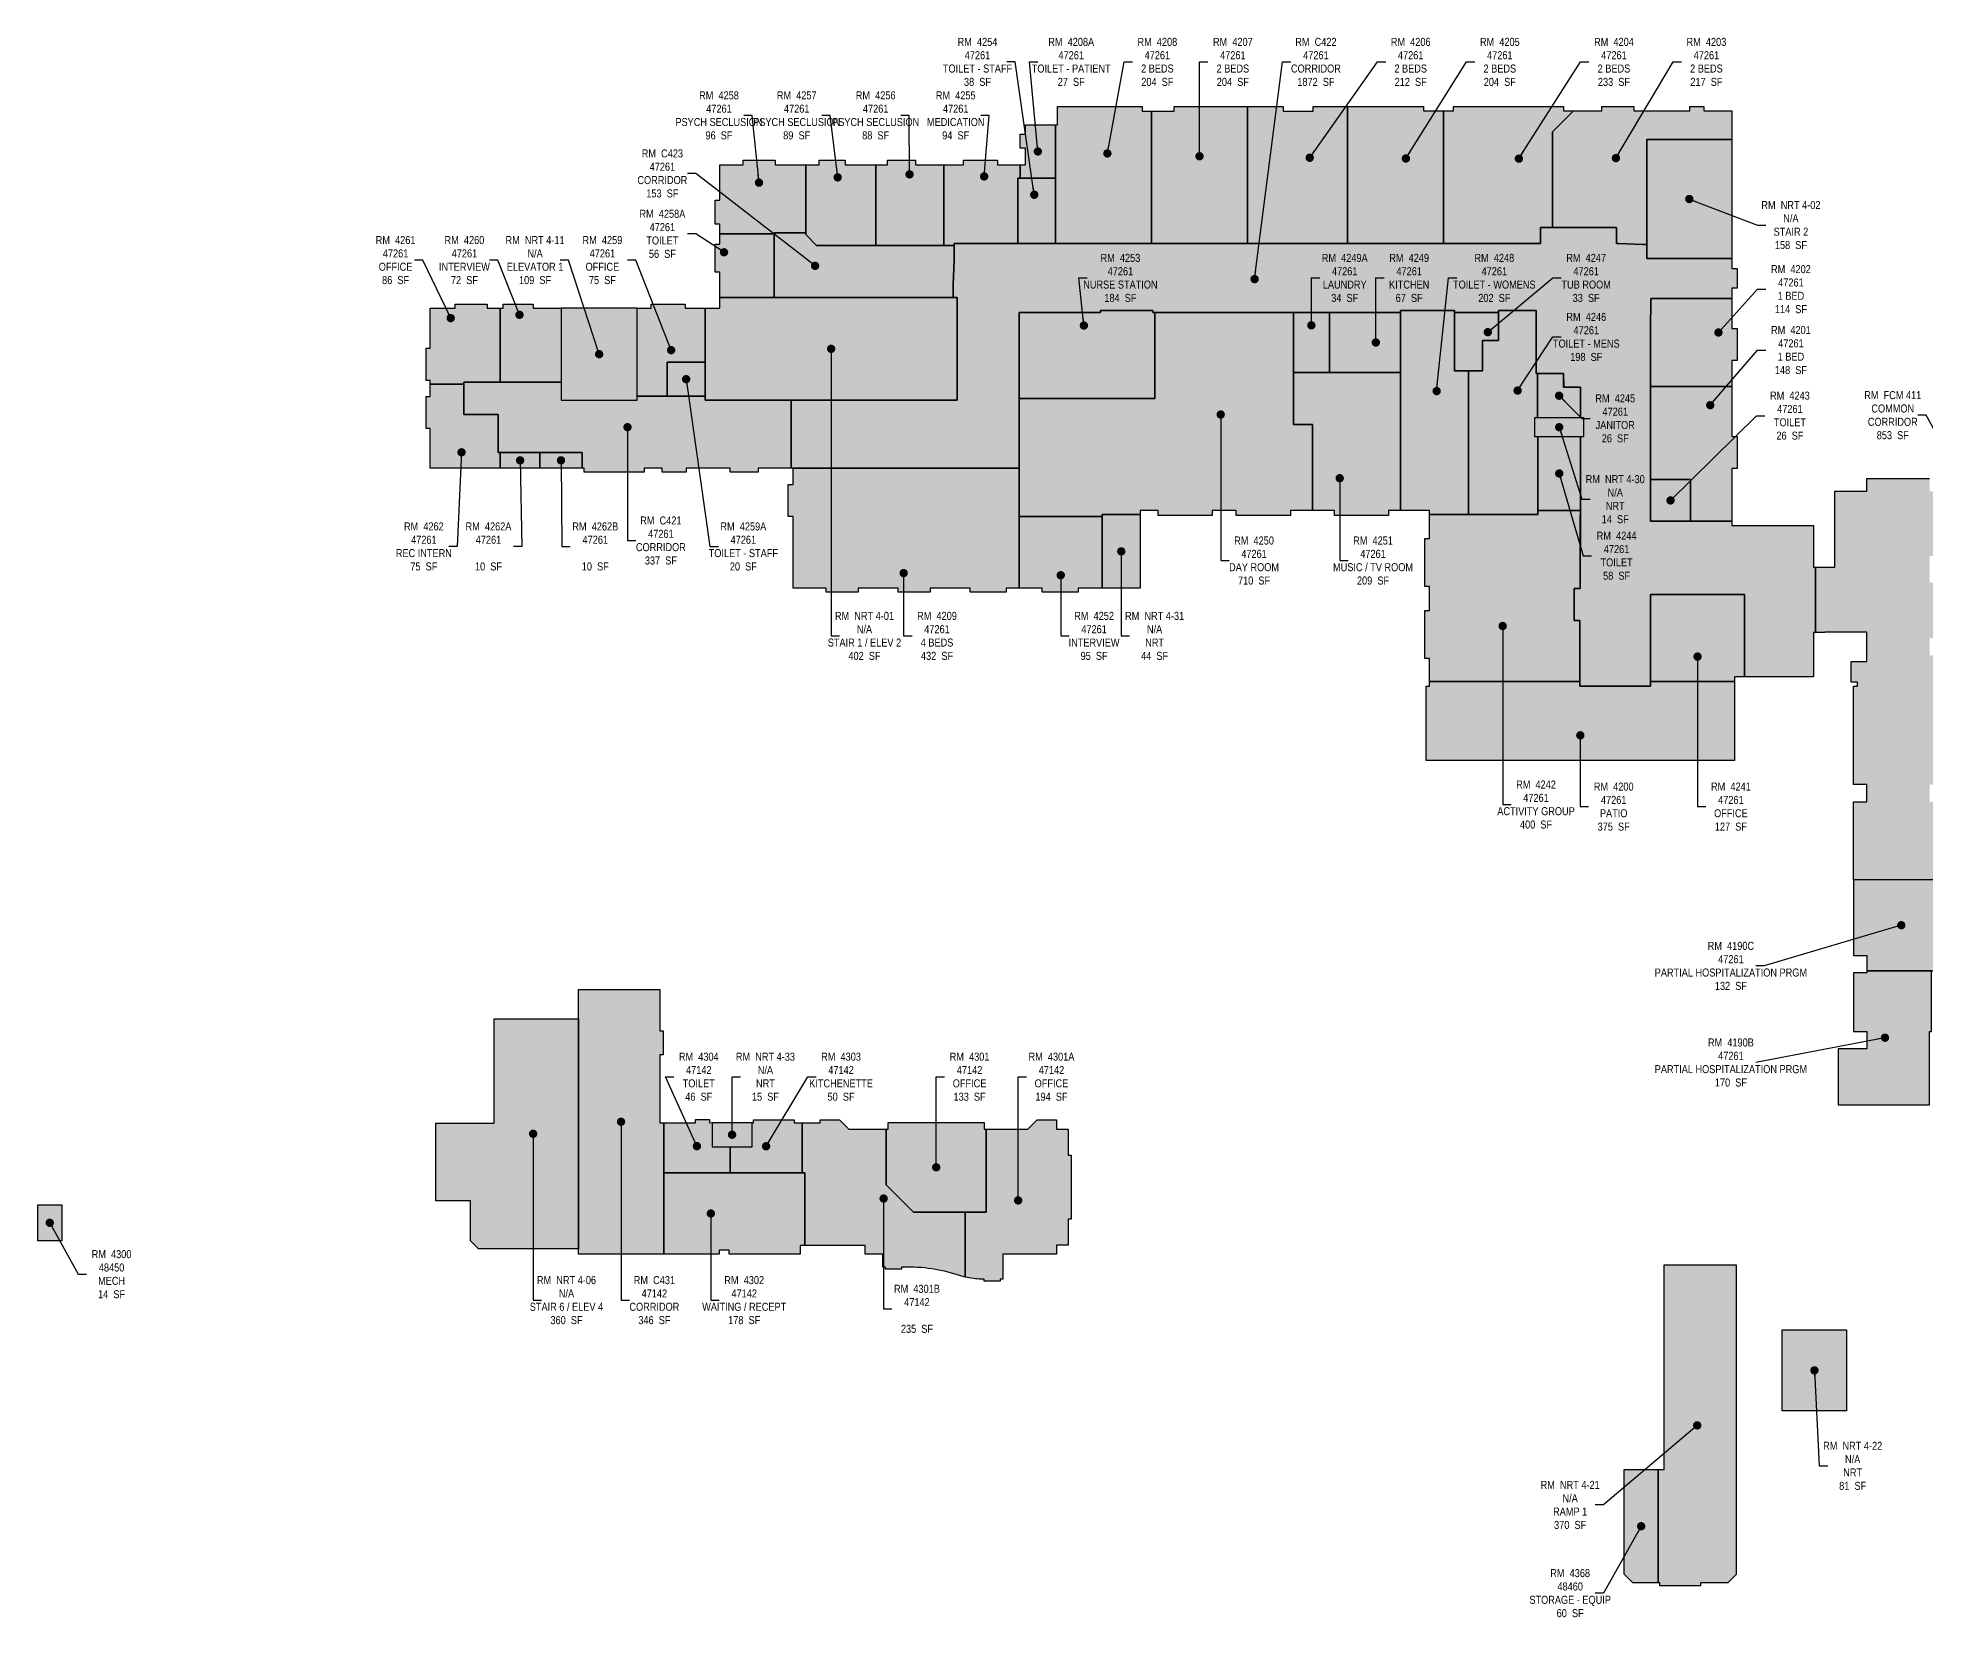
# Model space of a CAD drawing. Header units: inches. Extents: x 485 to 5366, y -42 to 4257.
# Drawn here: x 498 to 3328, y -42 to 2326 of the extents above; entities that cross this region are included whole.
import ezdxf

# ---------------------------------------------------------------- set-up
doc = ezdxf.new("R2010")
doc.units = ezdxf.units.IN
doc.header["$LTSCALE"] = 48
doc.header["$MEASUREMENT"] = 0
for name, color, linetype in [('0-LABEL', 3, 'Continuous'), ('1-NRT', 200, 'Continuous'), ('1-NRT-PTN', 253, 'Continuous'), ('3-FCM', 190, 'Continuous'), ('3-FCM-PTN', 9, 'Continuous'), ('4-OCC', 6, 'Continuous'), ('4-OCC-PTN', 95, 'Continuous')]:
    doc.layers.add(name, color=color, linetype=linetype)
doc.styles.add('ArialN', font='ARIALN.TTF')
doc.dimstyles.new('AB-200', dxfattribs={"dimscale": 200, "dimtxt": 0.070312, "dimasz": 0.0625, "dimexe": 0.0625, "dimexo": 0.125, "dimgap": 0.1875, "dimtad": 0, "dimdec": 4, "dimrnd": 0.0625, "dimzin": 0, "dimdsep": 46, "dimlunit": 4, "dimtxsty": 'ArialN', "dimblk": 'ARCHTICK', "dimcen": 0.0625, "dimclrd": 256, "dimclre": 256, "dimclrt": 256, "dimadec": 0, "dimazin": 0, "dimtfac": 1, "dimtdec": 4, "dimtofl": 0, "dimtmove": 2, "dimatfit": 3, "dimldrblk": 'DOT', "dimfxl": 0, "dimfrac": 2, "dimtolj": 1, "dimtzin": 0, "dimlwd": -1, "dimlwe": -1, "dimarcsym": 0})

# ---------------------------------------------------------------- blocks, each defined once
blk = doc.blocks.new('_ArchTick')
at = {"const_width": 0.15}
blk.add_lwpolyline([(-0.5, -0.5), (0.5, 0.5)], dxfattribs=at)
blk = doc.blocks.new('_Dot')
at = {"lineweight": -2}
blk.add_line((-0.5, 0), (-1, 0), dxfattribs=at)
at = {"const_width": 0.5}
blk.add_lwpolyline([(-0.25, 0, 1), (0.25, 0, 1)], format="xyb", close=True, dxfattribs=at)

msp = doc.modelspace()

# ---------------------------------------------------------------- hatches: boundary and pattern name
at = {"layer": '1-NRT-PTN'}
for points in [[(2910.5, 2173.5), (3037.77962, 2173.5), (3037.77962, 1994.71625), (2910.5, 1994.71625)], [(1498.44951, 1920.5), (1520.5, 1920.5), (1520.5, 1936.49498), (1876.5, 1936.49498), (1876.5, 1782.5), (1498.44951, 1782.5)], [(1282.77962, 1782.5), (1396.77962, 1782.5), (1396.77962, 1920.5), (1282.77962, 1920.5)], [(2742, 1727.96908), (2816.17942, 1727.96908), (2816.17942, 1755.96908), (2742, 1755.96908)], [(2094, 1611), (2151, 1611), (2151, 1500.5), (2094, 1500.5)], [(1286, 510), (1159, 510), (1147, 522), (1147, 582), (1095, 582), (1095, 698.5), (1182.5, 698.5), (1182.5, 855), (1308.5, 855), (1308.5, 510)], [(1509, 663), (1569, 663), (1569, 699), (1509, 699)], [(2936.5, 486), (3044.5, 486), (3044.5, 21.72792), (3031.77208, 9), (2991.02687, 9), (2991.02687, 4.5), (2930.02687, 4.5), (2930.02687, 9), (2927.5, 9), (2927.5, 179), (2936.5, 179)], [(3113.5, 388.5), (3210, 388.5), (3210, 267), (3113.5, 267)]]:
    msp.add_hatch(color=256, dxfattribs=at).paths.add_polyline_path(points)
at = {"layer": '3-FCM-PTN'}
msp.add_hatch(color=256, dxfattribs=at).paths.add_polyline_path([(3363.49793, 1180), (3363.49793, 1063.375), (3220.5, 1063.375), (3220.5, 1180), (3240.5, 1180), (3240.5, 1206), (3220.5, 1206), (3220.5, 1353.5), (3226.5, 1353.5), (3226.5, 1359.5), (3216.73572, 1359.5), (3216.73572, 1390.63533), (3240.5, 1390.63533), (3240.5, 1434.84467), (3177.44671, 1434.84467), (3177.44671, 1434), (3163.5, 1434), (3163.5, 1532), (3177.44671, 1532), (3192.5, 1532), (3192.5, 1646), (3240.5, 1646), (3240.5, 1665), (3334.5, 1665), (3334.5, 1646), (3360.5, 1646), (3360.5, 1665), (3552, 1665), (3552, 1646.17644), (3613.73572, 1646.17644), (3613.73572, 1548), (3544.5, 1548), (3544.5, 1515), (3360.5, 1515), (3360.5, 1549), (3334.5, 1549), (3334.5, 1509), (3371.5, 1509), (3371.5, 1426), (3334.5, 1426), (3334.5, 1400), (3353.5, 1400), (3353.5, 1206), (3334.5, 1206), (3334.5, 1180)])
at = {"layer": '4-OCC-PTN'}
for color, points in [(131, [(2023.77891, 2017.5), (2023.77891, 2195.5), (2026.77819, 2195.5), (2026.77819, 2222.76392), (2153.86276, 2222.76392), (2153.86276, 2215.79147), (2167.77962, 2215.79147), (2167.77962, 2017.5)]), (131, [(2167.77962, 2017.5), (2167.77962, 2215.80293), (2201.89354, 2215.80293), (2201.89354, 2222.85857), (2307.89695, 2222.85857), (2311.77962, 2222.85857), (2311.77962, 2017.5)]), (131, [(2311.77962, 2017.5), (2311.77962, 2222.85857), (2365.44049, 2222.85857), (2365.44049, 2215.86121), (2410.44049, 2215.91205), (2410.44049, 2222.82637), (2461.77962, 2222.82637), (2461.77962, 2017.5)]), (131, [(2461.77962, 2017.5), (2461.77962, 2222.82637), (2575.44049, 2222.82637), (2575.44049, 2216.15162), (2605.77962, 2216.15162), (2605.77962, 2017.5)]), (131, [(2605.77962, 2017.5), (2605.77962, 2216.15162), (2620.44049, 2216.15162), (2620.44049, 2222.88798), (2785.44049, 2222.88798), (2785.44049, 2216.17473), (2800.34865, 2216.17473), (2769, 2184.79633), (2769, 2041.5), (2751, 2041.5), (2751, 2017.5)]), (131, [(2769, 2041.5), (2769, 2184.79633), (2800.34865, 2216.17473), (2842.77962, 2216.17473), (2842.77962, 2223.01351), (2890.77962, 2223.01351), (2890.77962, 2216.23674), (2974.77962, 2216.23674), (2974.77811, 2222.9879), (2995.77962, 2222.9879), (2995.77962, 2216.23674), (3037.77962, 2216.23674), (3037.77962, 2173.5), (2910.5, 2173.5), (2910.5, 2016.14388), (2904, 2016.14388), (2868, 2017.5), (2865, 2017.5), (2865, 2041.5)]), (131, [(2023.77962, 2115.37751), (1971.13981, 2115.37751), (1971.13981, 2135.5), (1978.77962, 2135.5), (1978.77962, 2160.25502), (1971.13981, 2160.25502), (1971.13981, 2181.25502), (1978.77962, 2181.25502), (1978.77962, 2195.5), (2023.77891, 2195.5)]), (131, [(1602, 2032), (1520.5, 2032), (1520.5, 2046.25502), (1513.5, 2046.25502), (1513.5, 2082.25502), (1520.5, 2082.25502), (1520.5, 2135.5), (1555.77962, 2135.5), (1555.77962, 2142.5), (1603.77962, 2142.5), (1603.77962, 2135.5), (1649.5, 2135.5), (1649.5, 2033.5), (1602, 2033.5)]), (131, [(1649.5, 2033.5), (1649.5, 2135.5), (1669.77962, 2135.5), (1669.77962, 2142.5), (1708.77962, 2142.5), (1708.77962, 2135.5), (1754.5, 2135.5), (1754.5, 2014.5), (1665.74264, 2014.5), (1649.5, 2030.74264)]), (131, [(1754.5, 2014.5), (1754.5, 2135.5), (1771.77962, 2135.5), (1771.77962, 2142.5), (1813.77962, 2142.5), (1813.77962, 2135.5), (1856.5, 2135.5), (1856.5, 2014.5)]), (131, [(1856.5, 2014.5), (1856.5, 2135.5), (1885.77962, 2135.5), (1885.77962, 2142.5), (1936.77962, 2142.5), (1936.77962, 2135.5), (1971.13981, 2135.5), (1971.13981, 2115.37751), (1967.40469, 2115.37751), (1967.40469, 2017.5), (1872, 2017.5), (1872, 2014.5)]), (131, [(1967.40469, 2017.5), (1967.40469, 2115.37751), (2023.77962, 2115.37751), (2023.77962, 2017.5)]), (131, [(3163.5, 1532), (3163.5, 1434), (3160.5, 1434), (3160.5, 1367.5), (3057, 1367.5), (3057, 1491), (2916, 1491), (2916, 1353.5), (2810.17942, 1353.5), (2810.17942, 1452), (2801.67942, 1452), (2801.67942, 1500), (2810.67942, 1500), (2810.67942, 1603.34408), (2811.17942, 1617.23454), (2811.17942, 1727.96908), (2816.17942, 1727.96908), (2816.17942, 1755.96908), (2811.17942, 1755.96908), (2811.17942, 1801.96908), (2785.75, 1801.96908), (2785.75, 1822.5), (2744.74911, 1822.5), (2744.75, 1917), (2688, 1917), (2688, 1914), (2622, 1914), (2622, 1917), (2541, 1917), (2541, 1914), (2169.93334, 1914), (2169.93334, 1917), (2091.56666, 1917), (2091.56666, 1914), (1969.5, 1914), (1969.5, 1680.5), (1627.5, 1680.5), (1627.5, 1782.5), (1876.5, 1782.5), (1876.5, 1936.49498), (1870.5, 1936.49498), (1870.5, 1956), (1872, 1992), (1872, 2017.5), (2751, 2017.5), (2751, 2041.5), (2865, 2041.5), (2865, 2017.5), (2868, 2017.5), (2904, 2016.14388), (2910.5, 2016.14388), (2910.5, 1994.71577), (3037.77962, 1994.71625), (3037.77962, 1980), (3046.13981, 1980), (3046.13981, 1950.25502), (3037.77962, 1950.25502), (3037.77962, 1934.9867), (2916.5, 1934.9867), (2916.5, 1929), (2916, 1893), (2916, 1668), (2915.96666, 1659), (2916, 1600.8844), (2976, 1600.8844), (2976, 1601.0198), (3037.71544, 1601.0198), (3037.71544, 1594.5), (3160.5, 1594.5), (3160.5, 1532)]), (131, [(1602, 1936.49498), (1520.5, 1936.49498), (1520.5, 1974.25502), (1513.5, 1974.25502), (1513.5, 2016.25502), (1520.5, 2016.25502), (1520.5, 2032), (1602, 2032)]), (131, [(1870.5, 1936.49498), (1602, 1936.49498), (1602, 2033.5), (1649.5, 2033.5), (1649.5, 2030.74264), (1665.74264, 2014.5), (1872, 2014.5), (1872, 1992), (1870.5, 1956)]), (131, [(1137, 1806.5), (1086.5, 1806.5), (1086.5, 1812.25502), (1080.5, 1812.25502), (1080.5, 1860.25502), (1086.5, 1860.25502), (1086.5, 1920.5), (1123.77962, 1920.5), (1123.77962, 1926.5), (1171.77962, 1926.5), (1171.77962, 1920.5), (1191.5, 1920.5), (1191.5, 1809.5), (1137, 1809.5)]), (131, [(1191.5, 1809.5), (1191.5, 1920.5), (1195.77962, 1920.5), (1195.77962, 1926.5), (1240.77962, 1926.5), (1240.77962, 1920.5), (1282.77962, 1920.5), (1282.77962, 1809.5)]), (131, [(1396.77962, 1788.5), (1396.77962, 1920.5), (1417.77962, 1920.5), (1417.77962, 1926.5), (1468.77962, 1926.5), (1468.77962, 1920.5), (1498.44951, 1920.5), (1498.44951, 1839.5), (1441.77962, 1839.5), (1441.77962, 1788.5)]), (131, [(2916, 1802.9867), (2916, 1893), (2916.5, 1929), (2916.5, 1934.9867), (3037.77962, 1934.9867), (3037.77962, 1890), (3046.13981, 1890), (3046.13981, 1842), (3037.77962, 1842), (3037.77962, 1802.9867)]), (131, [(2172.93334, 1785), (1969.5, 1785), (1969.5, 1914), (2091.56666, 1914), (2091.56666, 1917), (2169.93334, 1917), (2169.93334, 1914), (2172.93334, 1914)]), (131, [(2151, 1611), (2094, 1611), (2094, 1608), (1969.5, 1608), (1969.5, 1785), (2172.93334, 1785), (2172.93334, 1914), (2380.5, 1914), (2380.5, 1746), (2409, 1746), (2409, 1616.96908), (2376, 1616.96908), (2376, 1609.48454), (2295, 1609.48454), (2295, 1616.96908), (2259, 1616.96908), (2259, 1609.48454), (2178, 1609.48454), (2178, 1616.96908), (2151, 1616.96908)]), (131, [(2380.5, 1914), (2434.5, 1914), (2434.5, 1824), (2380.5, 1824)]), (131, [(2434.5, 1914), (2541, 1914), (2541, 1824), (2434.5, 1824)]), (131, [(2643, 1826.5), (2643, 1611), (2584.5, 1611), (2584.5, 1616.96908), (2541, 1616.96908), (2541, 1917), (2622, 1917), (2622, 1826.5)]), (131, [(2664, 1826.5), (2622, 1826.5), (2622, 1914), (2688, 1914), (2688, 1872), (2664, 1872)]), (131, [(2688, 1872), (2688, 1917), (2744.75, 1917), (2744.74911, 1822.5), (2746.75, 1822.5), (2746.75, 1755.96908), (2742, 1755.96908), (2742, 1727.96908), (2747.11692, 1727.96908), (2747.11692, 1641.21908), (2747.11692, 1623.46908), (2747.11692, 1611), (2643, 1611), (2643, 1826.5), (2664, 1826.5), (2664, 1872)]), (131, [(1441.77962, 1839.5), (1498.44951, 1839.5), (1498.44951, 1788.5), (1441.77962, 1788.5)]), (131, [(2409, 1616.96908), (2409, 1746), (2380.5, 1746), (2380.5, 1824), (2541, 1824), (2541, 1616.96908), (2523, 1616.96908), (2523, 1609.48454), (2442, 1609.48454), (2442, 1616.96908)]), (131, [(2746.75, 1755.96908), (2746.75, 1822.5), (2785.75, 1822.5), (2785.85265, 1801.96908), (2811.17942, 1801.96908), (2811.17942, 1755.96908)]), (131, [(1191.5, 1704), (1191.5, 1680.5), (1086.5, 1680.5), (1086.5, 1740.25502), (1080.5, 1740.25502), (1080.5, 1788.25502), (1086.5, 1788.25502), (1086.5, 1806.5), (1137, 1806.5), (1137, 1761), (1188.5, 1761), (1188.5, 1704)]), (131, [(1627.5, 1782.5), (1627.5, 1680.5), (1578, 1680.5), (1578, 1674.5), (1536, 1674.5), (1536, 1680.5), (1470, 1680.5), (1470, 1674.5), (1434, 1674.5), (1434, 1680.5), (1407, 1680.5), (1407, 1674.5), (1317, 1674.5), (1317, 1680.5), (1314, 1680.5), (1314, 1704), (1194.5, 1704), (1188.5, 1704), (1188.5, 1761), (1137, 1761), (1137, 1809.5), (1282.77962, 1809.5), (1282.77962, 1782.5), (1396.77962, 1782.5), (1396.77962, 1788.5), (1498.44951, 1788.5), (1498.44951, 1782.5)]), (131, [(2916, 1802.9867), (3037.77962, 1802.9867), (3037.77962, 1728), (3046.13981, 1728), (3046.13981, 1680), (3037.77962, 1680), (3037.71544, 1601.0198), (2976, 1601.0198), (2976, 1663.5), (2916, 1663.5)]), (131, [(2747.11692, 1727.96908), (2811.17942, 1727.96908), (2811.17942, 1617.23454), (2797.65455, 1617.23454), (2784.88158, 1617.23454), (2747.11692, 1617.23454), (2747.11692, 1623.46908), (2747.11692, 1641.21908)]), (131, [(1191.5, 1704), (1251, 1704), (1251, 1680.5), (1191.5, 1680.5)]), (131, [(1251, 1704), (1314, 1704), (1314, 1680.5), (1251, 1680.5)]), (131, [(1630.5, 1680.5), (1969.5, 1680.5), (1969.5, 1500.5), (1950, 1500.5), (1950, 1494.75), (1896, 1494.75), (1896, 1500.5), (1836, 1500.5), (1836, 1494.75), (1788, 1494.75), (1788, 1500.5), (1728, 1500.5), (1728, 1494.75), (1680, 1494.75), (1680, 1500.5), (1630.5, 1500.5), (1630.5, 1608), (1623, 1608), (1623, 1656), (1630.5, 1656)]), (131, [(2916, 1663.5), (2976, 1663.5), (2976, 1600.8844), (2916, 1600.8844)]), (131, [(2810.17942, 1360.5), (2584.5, 1360.5), (2584.5, 1395), (2577.5, 1395), (2577.5, 1467), (2584.5, 1467), (2584.5, 1503), (2577.5, 1503), (2577.5, 1575), (2584.5, 1575), (2584.5, 1611), (2747.11692, 1611), (2747.11692, 1617.23454), (2811.17942, 1617.23454), (2810.67942, 1500), (2801.67942, 1500), (2801.67942, 1452), (2810.17942, 1452)]), (131, [(1969.5, 1500.5), (1969.5, 1608), (2094, 1608), (2094, 1500.5), (2058, 1500.5), (2058, 1494.75), (2004, 1494.75), (2004, 1500.5)]), (131, [(2916, 1360.5), (2916, 1491), (3057, 1491), (3057, 1367.5), (3042, 1367.5), (3042, 1360.5)]), (131, [(2916, 1360.5), (3042, 1360.5), (3042, 1242), (2579.5, 1242), (2579.5, 1353.5), (2584.5, 1353.5), (2584.5, 1360.5), (2810.17942, 1360.5), (2810.17942, 1353.5), (2916, 1353.5)]), (131, [(3363.49793, 1063.375), (3220.5, 1063.375), (3220.5, 950), (3240.5, 950), (3240.5, 927), (3363.49793, 927)]), (131, [(3240.5, 927), (3240.5, 924), (3220.5, 924), (3220.5, 836), (3240.5, 836), (3240.5, 810), (3197.5, 810), (3197.5, 726), (3334.5, 726), (3334.5, 836), (3337.5, 836), (3337.5, 927)]), (52, [(1308.5, 502.00008), (1308.5, 899), (1430.5, 899), (1430.5, 837), (1435.75, 837), (1435.75, 801), (1430.5, 801), (1430.5, 699), (1436.5, 699), (1436.5, 502.00008)]), (52, [(1536, 624), (1436.5, 624), (1436.5, 699), (1484, 699), (1484, 703.75215), (1505.13629, 703.75215), (1505, 699), (1509, 699.45157), (1509, 663), (1536, 663)]), (52, [(1644, 699), (1644, 624), (1536, 624), (1536, 663), (1569, 663), (1569, 699), (1571, 699), (1571, 703.5), (1632, 703.5), (1632, 699)]), (52, [(1920, 689.25), (1920.04123, 565.15662), (1810.77416, 565.12032), (1770.07498, 605.8195), (1770.07498, 689.25), (1773.07498, 689.25), (1773.07498, 699.25), (1917, 699.25), (1917, 689.25)]), (52, [(1436.5, 502.00008), (1436.5, 624), (1644, 624), (1648.00023, 624), (1648.00023, 515.07236), (1641.00023, 515.07236), (1641.00023, 502.03547), (1534.5, 502.03547), (1534.5, 508.00008), (1519.5, 508.00008), (1519.5, 502.00008)]), (55, [(498, 576), (534, 576), (534, 522), (498, 522)]), (201, [(2927.5, 9), (2889.28166, 9), (2876.5, 21.88864), (2876.5, 179), (2927.5, 179)])]:
    msp.add_hatch(color=color, dxfattribs=at).paths.add_polyline_path(points)
h = msp.add_hatch(color=52, dxfattribs=at)
edge = h.paths.add_edge_path()
edge.add_arc((1912.7677, 571.93312), 107.28534, 255.08478019, 256.78827476, ccw=False)
edge.add_arc((1802.24614, 236.06949), 246.55065, 70.35025194, 90.25078063)
edge.add_line((1801.16701, 482.61777), (1793, 482.58203))
edge.add_line((1793, 482.58203), (1793.001, 479.57931))
edge.add_line((1793.001, 479.57931), (1769, 479.57134))
edge.add_line((1769, 479.57134), (1768.999, 482.57134))
edge.add_line((1768.999, 482.57134), (1765, 482.57001))
edge.add_line((1765, 482.57001), (1764.99352, 502.07666))
edge.add_line((1764.99352, 502.07666), (1738.5, 502.06786))
edge.add_line((1738.5, 502.06786), (1738.50023, 515.07236))
edge.add_line((1738.50023, 515.07236), (1648.00023, 515.07236))
edge.add_line((1648.00023, 515.07236), (1648.00023, 624))
edge.add_line((1648.00023, 624), (1644, 624))
edge.add_line((1644, 624), (1644, 699))
edge.add_line((1644, 699), (1671.00698, 699))
edge.add_line((1671.00698, 699), (1671.00698, 703.18441))
edge.add_line((1671.00698, 703.18441), (1699.84456, 703.18441))
edge.add_line((1699.84456, 703.18441), (1713.97849, 689.25))
edge.add_line((1713.97849, 689.25), (1770.07498, 689.25))
edge.add_line((1770.07498, 689.25), (1770.07498, 605.8195))
edge.add_line((1770.07498, 605.8195), (1810.77416, 565.12032))
edge.add_line((1810.77416, 565.12032), (1888.34167, 565.14609))
edge.add_line((1888.34167, 565.14609), (1888.24763, 467.48739))
h = msp.add_hatch(color=52, dxfattribs=at)
edge = h.paths.add_edge_path()
edge.add_line((1888.24763, 467.48739), (1888.34167, 565.14609))
edge.add_line((1888.34167, 565.14609), (1920.04123, 565.15662))
edge.add_line((1920.04123, 565.15662), (1920, 689.25))
edge.add_line((1920, 689.25), (1982.25, 689.25))
edge.add_line((1982.25, 689.25), (1996.5266, 703.43646))
edge.add_line((1996.5266, 703.43646), (2025.6357, 703.43646))
edge.add_line((2025.6357, 703.43646), (2025.6357, 689.29555))
edge.add_line((2025.6357, 689.29555), (2043, 689.25))
edge.add_line((2043, 689.25), (2043, 650.25))
edge.add_line((2043, 650.25), (2047.45013, 650.25))
edge.add_line((2047.45013, 650.25), (2047.45013, 554.25))
edge.add_line((2047.45013, 554.25), (2043, 554.25))
edge.add_line((2043, 554.25), (2043, 515.25))
edge.add_line((2043, 515.25), (2025.5, 515.25))
edge.add_line((2025.5, 515.25), (2025.5, 502.16321))
edge.add_line((2025.5, 502.16321), (1944.75, 502.16321))
edge.add_line((1944.75, 502.16321), (1944.76246, 464.65709))
edge.add_line((1944.76246, 464.65709), (1940.75, 464.65575))
edge.add_line((1940.75, 464.65575), (1940.75, 461.65575))
edge.add_line((1940.75, 461.65575), (1916.75, 461.64778))
edge.add_line((1916.75, 461.64778), (1916.75, 464.64778))
edge.add_line((1916.75, 464.64778), (1912.75, 464.64778))
edge.add_arc((1912.75, 571.78038), 107.1326, 256.77882153, 270, ccw=False)

# ---------------------------------------------------------------- linework, layer by layer
at = {"layer": '1-NRT'}
for points in [[(2910.5, 2173.5), (3037.77962, 2173.5), (3037.77962, 1994.71625), (2910.5, 1994.71625)], [(1498.44951, 1920.5), (1520.5, 1920.5), (1520.5, 1936.49498), (1876.5, 1936.49498), (1876.5, 1782.5), (1498.44951, 1782.5)], [(1282.77962, 1782.5), (1396.77962, 1782.5), (1396.77962, 1920.5), (1282.77962, 1920.5)], [(2742, 1727.96908), (2816.17942, 1727.96908), (2816.17942, 1755.96908), (2742, 1755.96908)], [(2094, 1611), (2151, 1611), (2151, 1500.5), (2094, 1500.5)], [(1286, 510), (1159, 510), (1147, 522), (1147, 582), (1095, 582), (1095, 698.5), (1182.5, 698.5), (1182.5, 855), (1308.5, 855), (1308.5, 510)], [(1509, 663), (1569, 663), (1569, 699), (1509, 699)], [(2936.5, 486), (3044.5, 486), (3044.5, 21.72792), (3031.77208, 9), (2991.02687, 9), (2991.02687, 4.5), (2930.02687, 4.5), (2930.02687, 9), (2927.5, 9), (2927.5, 179), (2936.5, 179)], [(3113.5, 388.5), (3210, 388.5), (3210, 267), (3113.5, 267)]]:
    msp.add_lwpolyline(points, close=True, dxfattribs=at)
at = {"layer": '3-FCM'}
msp.add_lwpolyline([(3363.49793, 1063.375), (3220.5, 1063.375), (3220.5, 1180), (3240.5, 1180), (3240.5, 1206), (3220.5, 1206), (3220.5, 1353.5), (3226.5, 1353.5), (3226.5, 1359.5), (3216.73572, 1359.5), (3216.73572, 1390.63533), (3240.5, 1390.63533), (3240.5, 1434.84467), (3177.44671, 1434.84467), (3177.44671, 1434), (3163.5, 1434), (3163.5, 1532), (3177.44671, 1532), (3177.44671, 1532), (3192.5, 1532), (3192.5, 1646), (3240.5, 1646), (3240.5, 1665), (3334.5, 1665)], dxfattribs=at)
at = {"layer": '4-OCC'}
for points in [[(2023.77891, 2017.5), (2023.77891, 2195.5), (2026.77819, 2195.5), (2026.77819, 2222.76392), (2153.86276, 2222.76392), (2153.86276, 2215.79147), (2167.77962, 2215.79147), (2167.77962, 2017.5)], [(2167.77962, 2017.5), (2167.77962, 2215.80293), (2201.89354, 2215.80293), (2201.89354, 2222.85857), (2307.89695, 2222.85857), (2311.77962, 2222.85857), (2311.77962, 2017.5)], [(2311.77962, 2017.5), (2311.77962, 2222.85857), (2365.44049, 2222.85857), (2365.44049, 2215.86121), (2410.44049, 2215.91205), (2410.44049, 2222.82637), (2461.77962, 2222.82637), (2461.77962, 2017.5)], [(2461.77962, 2017.5), (2461.77962, 2222.82637), (2575.44049, 2222.82637), (2575.44049, 2216.15162), (2605.77962, 2216.15162), (2605.77962, 2017.5)], [(2605.77962, 2017.5), (2605.77962, 2216.15162), (2620.44049, 2216.15162), (2620.44049, 2222.88798), (2785.44049, 2222.88798), (2785.44049, 2216.17473), (2800.34865, 2216.17473), (2769, 2184.79633), (2769, 2041.5), (2751, 2041.5), (2751, 2017.5)], [(2769, 2041.5), (2769, 2184.79633), (2800.34865, 2216.17473), (2842.77962, 2216.17473), (2842.77962, 2223.01351), (2890.77962, 2223.01351), (2890.77962, 2216.23674), (2974.77962, 2216.23674), (2974.77811, 2222.9879), (2995.77962, 2222.9879), (2995.77962, 2216.23674), (3037.77962, 2216.23674), (3037.77962, 2173.5), (2910.5, 2173.5), (2910.5, 2016.14388), (2904, 2016.14388), (2868, 2017.5), (2865, 2017.5), (2865, 2041.5)], [(2023.77962, 2115.37751), (1971.13981, 2115.37751), (1971.13981, 2135.5), (1978.77962, 2135.5), (1978.77962, 2160.25502), (1971.13981, 2160.25502), (1971.13981, 2181.25502), (1978.77962, 2181.25502), (1978.77962, 2195.5), (2023.77891, 2195.5)], [(1602, 2032), (1520.5, 2032), (1520.5, 2046.25502), (1513.5, 2046.25502), (1513.5, 2082.25502), (1520.5, 2082.25502), (1520.5, 2135.5), (1555.77962, 2135.5), (1555.77962, 2142.5), (1603.77962, 2142.5), (1603.77962, 2135.5), (1649.5, 2135.5), (1649.5, 2033.5), (1602, 2033.5)], [(1649.5, 2033.5), (1649.5, 2135.5), (1669.77962, 2135.5), (1669.77962, 2142.5), (1708.77962, 2142.5), (1708.77962, 2135.5), (1754.5, 2135.5), (1754.5, 2014.5), (1665.74264, 2014.5), (1649.5, 2030.74264)], [(1754.5, 2014.5), (1754.5, 2135.5), (1771.77962, 2135.5), (1771.77962, 2142.5), (1813.77962, 2142.5), (1813.77962, 2135.5), (1856.5, 2135.5), (1856.5, 2014.5)], [(1856.5, 2014.5), (1856.5, 2135.5), (1885.77962, 2135.5), (1885.77962, 2142.5), (1936.77962, 2142.5), (1936.77962, 2135.5), (1971.13981, 2135.5), (1971.13981, 2115.37751), (1967.40469, 2115.37751), (1967.40469, 2017.5), (1872, 2017.5), (1872, 2014.5)], [(1967.40469, 2017.5), (1967.40469, 2115.37751), (2023.77962, 2115.37751), (2023.77962, 2017.5)], [(3163.5, 1532), (3163.5, 1434), (3160.5, 1434), (3160.5, 1367.5), (3057, 1367.5), (3057, 1491), (2916, 1491), (2916, 1353.5), (2810.17942, 1353.5), (2810.17942, 1452), (2801.67942, 1452), (2801.67942, 1500), (2810.67942, 1500), (2810.67942, 1603.34408), (2811.17942, 1617.23454), (2811.17942, 1727.96908), (2816.17942, 1727.96908), (2816.17942, 1755.96908), (2811.17942, 1755.96908), (2811.17942, 1801.96908), (2785.75, 1801.96908), (2785.75, 1822.5), (2744.74911, 1822.5), (2744.75, 1917), (2688, 1917), (2688, 1914), (2622, 1914), (2622, 1917), (2541, 1917), (2541, 1914), (2169.93334, 1914), (2169.93334, 1917), (2091.56666, 1917), (2091.56666, 1914), (1969.5, 1914), (1969.5, 1680.5), (1627.5, 1680.5), (1627.5, 1782.5), (1876.5, 1782.5), (1876.5, 1936.49498), (1870.5, 1936.49498), (1870.5, 1956), (1872, 1992), (1872, 2017.5), (2751, 2017.5), (2751, 2041.5), (2865, 2041.5), (2865, 2017.5), (2868, 2017.5), (2904, 2016.14388), (2910.5, 2016.14388), (2910.5, 1994.71577), (3037.77962, 1994.71625), (3037.77962, 1980), (3046.13981, 1980), (3046.13981, 1950.25502), (3037.77962, 1950.25502), (3037.77962, 1934.9867), (2916.5, 1934.9867), (2916.5, 1929), (2916, 1893), (2916, 1668), (2915.96666, 1659), (2916, 1600.8844), (2976, 1600.8844), (2976, 1601.0198), (3037.71544, 1601.0198), (3037.71544, 1594.5), (3160.5, 1594.5), (3160.5, 1532)], [(1602, 1936.49498), (1520.5, 1936.49498), (1520.5, 1974.25502), (1513.5, 1974.25502), (1513.5, 2016.25502), (1520.5, 2016.25502), (1520.5, 2032), (1602, 2032)], [(1870.5, 1936.49498), (1602, 1936.49498), (1602, 2033.5), (1649.5, 2033.5), (1649.5, 2030.74264), (1665.74264, 2014.5), (1872, 2014.5), (1872, 1992), (1870.5, 1956)], [(1137, 1806.5), (1086.5, 1806.5), (1086.5, 1812.25502), (1080.5, 1812.25502), (1080.5, 1860.25502), (1086.5, 1860.25502), (1086.5, 1920.5), (1123.77962, 1920.5), (1123.77962, 1926.5), (1171.77962, 1926.5), (1171.77962, 1920.5), (1191.5, 1920.5), (1191.5, 1809.5), (1137, 1809.5)], [(1191.5, 1809.5), (1191.5, 1920.5), (1195.77962, 1920.5), (1195.77962, 1926.5), (1240.77962, 1926.5), (1240.77962, 1920.5), (1282.77962, 1920.5), (1282.77962, 1809.5)], [(1396.77962, 1788.5), (1396.77962, 1920.5), (1417.77962, 1920.5), (1417.77962, 1926.5), (1468.77962, 1926.5), (1468.77962, 1920.5), (1498.44951, 1920.5), (1498.44951, 1839.5), (1441.77962, 1839.5), (1441.77962, 1788.5)], [(2916, 1802.9867), (2916, 1893), (2916.5, 1929), (2916.5, 1934.9867), (3037.77962, 1934.9867), (3037.77962, 1890), (3046.13981, 1890), (3046.13981, 1842), (3037.77962, 1842), (3037.77962, 1802.9867)], [(2172.93334, 1785), (1969.5, 1785), (1969.5, 1914), (2091.56666, 1914), (2091.56666, 1917), (2169.93334, 1917), (2169.93334, 1914), (2172.93334, 1914)], [(2151, 1611), (2094, 1611), (2094, 1608), (1969.5, 1608), (1969.5, 1785), (2172.93334, 1785), (2172.93334, 1914), (2380.5, 1914), (2380.5, 1746), (2409, 1746), (2409, 1616.96908), (2376, 1616.96908), (2376, 1609.48454), (2295, 1609.48454), (2295, 1616.96908), (2259, 1616.96908), (2259, 1609.48454), (2178, 1609.48454), (2178, 1616.96908), (2151, 1616.96908)], [(2380.5, 1914), (2434.5, 1914), (2434.5, 1824), (2380.5, 1824)], [(2434.5, 1914), (2541, 1914), (2541, 1824), (2434.5, 1824)], [(2643, 1826.5), (2643, 1611), (2584.5, 1611), (2584.5, 1616.96908), (2541, 1616.96908), (2541, 1917), (2622, 1917), (2622, 1826.5)], [(2664, 1826.5), (2622, 1826.5), (2622, 1914), (2688, 1914), (2688, 1872), (2664, 1872)], [(2688, 1872), (2688, 1917), (2744.75, 1917), (2744.74911, 1822.5), (2746.75, 1822.5), (2746.75, 1755.96908), (2742, 1755.96908), (2742, 1727.96908), (2747.11692, 1727.96908), (2747.11692, 1641.21908), (2747.11692, 1623.46908), (2747.11692, 1611), (2643, 1611), (2643, 1826.5), (2664, 1826.5), (2664, 1872)], [(1441.77962, 1839.5), (1498.44951, 1839.5), (1498.44951, 1788.5), (1441.77962, 1788.5)], [(2409, 1616.96908), (2409, 1746), (2380.5, 1746), (2380.5, 1824), (2541, 1824), (2541, 1616.96908), (2523, 1616.96908), (2523, 1609.48454), (2442, 1609.48454), (2442, 1616.96908)], [(2746.75, 1755.96908), (2746.75, 1822.5), (2785.75, 1822.5), (2785.85265, 1801.96908), (2811.17942, 1801.96908), (2811.17942, 1755.96908)], [(1191.5, 1704), (1191.5, 1680.5), (1086.5, 1680.5), (1086.5, 1740.25502), (1080.5, 1740.25502), (1080.5, 1788.25502), (1086.5, 1788.25502), (1086.5, 1806.5), (1137, 1806.5), (1137, 1761), (1188.5, 1761), (1188.5, 1704)], [(1627.5, 1782.5), (1627.5, 1680.5), (1578, 1680.5), (1578, 1674.5), (1536, 1674.5), (1536, 1680.5), (1470, 1680.5), (1470, 1674.5), (1434, 1674.5), (1434, 1680.5), (1407, 1680.5), (1407, 1674.5), (1317, 1674.5), (1317, 1680.5), (1314, 1680.5), (1314, 1704), (1194.5, 1704), (1188.5, 1704), (1188.5, 1761), (1137, 1761), (1137, 1809.5), (1282.77962, 1809.5), (1282.77962, 1782.5), (1396.77962, 1782.5), (1396.77962, 1788.5), (1498.44951, 1788.5), (1498.44951, 1782.5)], [(2916, 1802.9867), (3037.77962, 1802.9867), (3037.77962, 1728), (3046.13981, 1728), (3046.13981, 1680), (3037.77962, 1680), (3037.71544, 1601.0198), (2976, 1601.0198), (2976, 1663.5), (2916, 1663.5)], [(2747.11692, 1727.96908), (2811.17942, 1727.96908), (2811.17942, 1617.23454), (2797.65455, 1617.23454), (2784.88158, 1617.23454), (2747.11692, 1617.23454), (2747.11692, 1623.46908), (2747.11692, 1641.21908)], [(1191.5, 1704), (1251, 1704), (1251, 1680.5), (1191.5, 1680.5)], [(1251, 1704), (1314, 1704), (1314, 1680.5), (1251, 1680.5)], [(1630.5, 1680.5), (1969.5, 1680.5), (1969.5, 1500.5), (1950, 1500.5), (1950, 1494.75), (1896, 1494.75), (1896, 1500.5), (1836, 1500.5), (1836, 1494.75), (1788, 1494.75), (1788, 1500.5), (1728, 1500.5), (1728, 1494.75), (1680, 1494.75), (1680, 1500.5), (1630.5, 1500.5), (1630.5, 1608), (1623, 1608), (1623, 1656), (1630.5, 1656)], [(2916, 1663.5), (2976, 1663.5), (2976, 1600.8844), (2916, 1600.8844)], [(2810.17942, 1360.5), (2584.5, 1360.5), (2584.5, 1395), (2577.5, 1395), (2577.5, 1467), (2584.5, 1467), (2584.5, 1503), (2577.5, 1503), (2577.5, 1575), (2584.5, 1575), (2584.5, 1611), (2747.11692, 1611), (2747.11692, 1617.23454), (2811.17942, 1617.23454), (2810.67942, 1500), (2801.67942, 1500), (2801.67942, 1452), (2810.17942, 1452)], [(1969.5, 1500.5), (1969.5, 1608), (2094, 1608), (2094, 1500.5), (2058, 1500.5), (2058, 1494.75), (2004, 1494.75), (2004, 1500.5)], [(2916, 1360.5), (2916, 1491), (3057, 1491), (3057, 1367.5), (3042, 1367.5), (3042, 1360.5)], [(2916, 1360.5), (3042, 1360.5), (3042, 1242), (2579.5, 1242), (2579.5, 1353.5), (2584.5, 1353.5), (2584.5, 1360.5), (2810.17942, 1360.5), (2810.17942, 1353.5), (2916, 1353.5)], [(3363.49793, 1063.375), (3220.5, 1063.375), (3220.5, 950), (3240.5, 950), (3240.5, 927), (3363.49793, 927)], [(3240.5, 927), (3240.5, 924), (3220.5, 924), (3220.5, 836), (3240.5, 836), (3240.5, 810), (3197.5, 810), (3197.5, 726), (3334.5, 726), (3334.5, 836), (3337.5, 836), (3337.5, 927)], [(1308.5, 502.00008), (1308.5, 899), (1430.5, 899), (1430.5, 837), (1435.75, 837), (1435.75, 801), (1430.5, 801), (1430.5, 699), (1436.5, 699), (1436.5, 502.00008)], [(1536, 624), (1436.5, 624), (1436.5, 699), (1484, 699), (1484, 703.75215), (1505.13629, 703.75215), (1505, 699), (1509, 699.45157), (1509, 663), (1536, 663)], [(1644, 699), (1644, 624), (1536, 624), (1536, 663), (1569, 663), (1569, 699), (1571, 699), (1571, 703.5), (1632, 703.5), (1632, 699)], [(1920, 689.25), (1920.04123, 565.15662), (1810.77416, 565.12032), (1770.07498, 605.8195), (1770.07498, 689.25), (1773.07498, 689.25), (1773.07498, 699.25), (1917, 699.25), (1917, 689.25)], [(1436.5, 502.00008), (1436.5, 624), (1644, 624), (1648.00023, 624), (1648.00023, 515.07236), (1641.00023, 515.07236), (1641.00023, 502.03547), (1534.5, 502.03547), (1534.5, 508.00008), (1519.5, 508.00008), (1519.5, 502.00008)], [(498, 576), (534, 576), (534, 522), (498, 522)], [(2927.5, 9), (2889.28166, 9), (2876.5, 21.88864), (2876.5, 179), (2927.5, 179)]]:
    msp.add_lwpolyline(points, close=True, dxfattribs=at)
for points in [[(1888.24763, 467.48739, -0.0074330341), (1885.15358, 468.26246, 0.0870513325), (1801.16701, 482.61777), (1793, 482.58203), (1793, 482.58203), (1793.001, 479.57931), (1769, 479.57134), (1768.999, 482.57134), (1765, 482.57001), (1764.99352, 502.07666), (1738.5, 502.06786), (1738.50023, 515.07236), (1648.00023, 515.07236), (1648.00023, 624), (1644, 624), (1644, 699), (1671.00698, 699), (1671.00698, 703.18441), (1699.84456, 703.18441), (1713.97849, 689.25), (1770.07498, 689.25), (1770.07498, 605.8195), (1810.77416, 565.12032), (1888.34167, 565.14609)], [(1888.24763, 467.48739), (1888.34167, 565.14609), (1920.04123, 565.15662), (1920, 689.25), (1982.25, 689.25), (1996.5266, 703.43646), (2025.6357, 703.43646), (2025.6357, 689.29555), (2043, 689.25), (2043, 650.25), (2047.45013, 650.25), (2047.45013, 554.25), (2043, 554.25), (2043, 515.25), (2025.5, 515.25), (2025.5, 502.16321), (1944.75, 502.16321), (1944.76246, 464.65709), (1940.75, 464.65575), (1940.75, 461.65575), (1916.75, 461.64778), (1916.75, 464.64778), (1912.75, 464.64778, -0.0577523534), (1888.24763, 467.48739)]]:
    msp.add_lwpolyline(points, format="xyb", close=True, dxfattribs=at)

# ---------------------------------------------------------------- texts
at = {"layer": '0-LABEL', "char_height": 12, "attachment_point": 5, "style": 'ArialN'}
for s, insert in [('RM  4254\\P47261\\PTOILET - STAFF\\P38  SF', (1906.93931, 2289.68887)), ('RM  4208A\\P47261\\PTOILET - PATIENT\\P27  SF', (2047.45971, 2289.68887)), ('RM  4208\\P47261\\P2 BEDS\\P204  SF', (2176.62777, 2289.68887)), ('RM  4207\\P47261\\P2 BEDS\\P204  SF', (2289.77962, 2289.68887)), ('RM  C422\\P47261\\PCORRIDOR\\P1872  SF', (2414.31588, 2289.68887)), ('RM  4206\\P47261\\P2 BEDS\\P212  SF', (2556.4326, 2289.68887)), ('RM  4205\\P47261\\P2 BEDS\\P204  SF', (2690.03423, 2289.68887)), ('RM  4204\\P47261\\P2 BEDS\\P233  SF', (2861.17781, 2289.68887)), ('RM  4203\\P47261\\P2 BEDS\\P217  SF', (2999.80318, 2289.68887)), ('RM  4258\\P47261\\PPSYCH SECLUSION\\P96  SF', (1519.34971, 2209.5)), ('RM  4257\\P47261\\PPSYCH SECLUSION\\P89  SF', (1635.91137, 2209.5)), ('RM  4256\\P47261\\PPSYCH SECLUSION\\P88  SF', (1754.26892, 2209.5)), ('RM  4255\\P47261\\PMEDICATION\\P94  SF', (1874.2709, 2209.5)), ('RM  C423\\P47261\\PCORRIDOR\\P153  SF', (1434.5, 2122.46479)), ('RM  4258A\\P47261\\PTOILET\\P56  SF', (1434.5, 2031.89008)), ('RM  NRT 4-02\\PN/A\\PSTAIR 2\\P158  SF', (3126.5, 2045.05238)), ('RM  4261\\P47261\\POFFICE\\P86  SF', (1034.50136, 1992.5)), ('RM  4260\\P47261\\PINTERVIEW\\P72  SF', (1137.70374, 1992.5)), ('RM  NRT 4-11\\PN/A\\PELEVATOR 1\\P109  SF', (1243.60787, 1992.5)), ('RM  4259\\P47261\\POFFICE\\P75  SF', (1344.59842, 1992.5)), ('RM  4253\\P47261\\PNURSE STATION\\P184  SF', (2121.21667, 1965.75)), ('RM  4249A\\P47261\\PLAUNDRY\\P34  SF', (2457.5, 1965.75)), ('RM  4249\\P47261\\PKITCHEN\\P67  SF', (2554.13134, 1965.75)), ('RM  4248\\P47261\\PTOILET - WOMENS\\P202  SF', (2681.80458, 1965.75)), ('RM  4247\\P47261\\PTUB ROOM\\P33  SF', (2819.5, 1965.75)), ('RM  4202\\P47261\\P1 BED\\P114  SF', (3126.5, 1948.90136)), ('RM  4246\\P47261\\PTOILET - MENS\\P198  SF', (2819.68346, 1877.26634)), ('RM  4201\\P47261\\P1 BED\\P148  SF', (3126.5, 1857.61954)), ('RM  4245\\P47261\\PJANITOR\\P26  SF', (2863.08971, 1755.18927)), ('RM  4243\\P47261\\PTOILET\\P26  SF', (3125, 1759.25822)), ('RM  FCM 411\\PCOMMON\\PCORRIDOR\\P853  SF', (3279.18637, 1759.95111)), ('RM  NRT 4-30\\PN/A\\PNRT\\P14  SF', (2863.08971, 1633.97259)), ('RM  4262\\P47261\\PREC INTERN\\P75  SF', (1076.8808, 1563.11929)), ('RM  4262A\\P47261\\P\\P10  SF', (1173.75749, 1563.11929)), ('RM  4262B\\P47261\\P\\P10  SF', (1333.90719, 1563.11929)), ('RM  C421\\P47261\\PCORRIDOR\\P337  SF', (1432.25, 1572.05389)), ('RM  4259A\\P47261\\PTOILET - STAFF\\P20  SF', (1555.88578, 1563.11929)), ('RM  4244\\P47261\\PTOILET\\P58  SF', (2865.11894, 1549.19902)), ('RM  4250\\P47261\\PDAY ROOM\\P710  SF', (2321.56481, 1542)), ('RM  4251\\P47261\\PMUSIC / TV ROOM\\P209  SF', (2499.9702, 1542)), ('RM  NRT 4-01\\PN/A\\PSTAIR 1 / ELEV 2\\P402  SF', (1737.47476, 1429)), ('RM  4209\\P47261\\P4 BEDS\\P432  SF', (1846.25, 1429)), ('RM  4252\\P47261\\PINTERVIEW\\P95  SF', (2081.75, 1429)), ('RM  NRT 4-31\\PN/A\\PNRT\\P44  SF', (2172.5, 1429)), ('RM  4242\\P47261\\PACTIVITY GROUP\\P400  SF', (2744.33971, 1176.11727)), ('RM  4200\\P47261\\PPATIO\\P375  SF', (2860.75, 1173)), ('RM  4241\\P47261\\POFFICE\\P127  SF', (3036.5, 1173)), ('RM  4190C\\P47261\\PPARTIAL HOSPITALIZATION PRGM\\P132  SF', (3036.5, 934.18073)), ('RM  4190B\\P47261\\PPARTIAL HOSPITALIZATION PRGM\\P170  SF', (3036.5, 789.30759)), ('RM  4304\\P47142\\PTOILET\\P46  SF', (1489.05774, 768)), ('RM  NRT 4-33\\PN/A\\PNRT\\P15  SF', (1589, 768)), ('RM  4303\\P47142\\PKITCHENETTE\\P50  SF', (1702.35387, 768)), ('RM  4301\\P47142\\POFFICE\\P133  SF', (1895.0581, 768)), ('RM  4301A\\P47142\\POFFICE\\P194  SF', (2017.84888, 768)), ('RM  4300\\P48450\\PMECH\\P14  SF', (608.68905, 471.88916)), ('RM  NRT 4-06\\PN/A\\PSTAIR 6 / ELEV 4\\P360  SF', (1290.71215, 433.00008)), ('RM  C431\\P47142\\PCORRIDOR\\P346  SF', (1422.5, 433.00008)), ('RM  4302\\P47142\\PWAITING / RECEPT\\P178  SF', (1557.18418, 433.00008)), ('RM  4301B\\P47142\\P\\P235  SF', (1816.17083, 419.94032)), ('RM  NRT 4-22\\PN/A\\PNRT\\P81  SF', (3219.08909, 184.53164)), ('RM  NRT 4-21\\PN/A\\PRAMP 1\\P370  SF', (2795.5, 125.89387)), ('RM  4368\\P48460\\PSTORAGE - EQUIP\\P60  SF', (2795.5, -6.38874))]:
    msp.add_mtext(s, dxfattribs=dict(at, insert=insert))

# ---------------------------------------------------------------- leaders
at = {"layer": '0-LABEL', "annotation_type": 0, "has_hookline": 1}
for points, hookline_direction, text_width in [([(1992.09788, 2090.51374), (1963.18931, 2289.68887), (1950.68931, 2289.68887)], 1, 102.93315), ([(1997.45971, 2155.43876), (1984.95971, 2289.68887), (1997.45971, 2289.68887)], 0, 117.79809), ([(2101.66281, 2152.47049), (2126.62777, 2289.68887), (2139.12777, 2289.68887)], 0, 57.92087), ([(2239.77962, 2148.25429), (2239.77962, 2289.68887), (2252.27962, 2289.68887)], 0, 57.88813), ([(2322.43457, 1964.00376), (2364.31588, 2289.68887), (2376.81588, 2289.68887)], 0, 73.9809), ([(2405.01834, 2146.01766), (2506.4326, 2289.68887), (2518.9326, 2289.68887)], 0, 57.88813), ([(2549.26164, 2144.86424), (2640.03423, 2289.68887), (2652.53423, 2289.68887)], 0, 57.96999), ([(2718.65953, 2144.64362), (2811.17781, 2289.68887), (2823.67781, 2289.68887)], 0, 57.86357), ([(2864.13418, 2145.55731), (2949.80318, 2289.68887), (2962.30318, 2289.68887)], 0, 57.88813), ([(1579.37033, 2108.6777), (1569.34971, 2209.5), (1556.84971, 2209.5)], 1, 128.39836), ([(1697.3266, 2116.55266), (1685.91137, 2209.5), (1673.41137, 2209.5)], 1, 128.39836), ([(1805.09964, 2121.10316), (1804.26892, 2209.5), (1791.76892, 2209.5)], 1, 128.39836), ([(1916.97116, 2118), (1924.2709, 2209.5), (1911.7709, 2209.5)], 1, 84.12278), ([(1663.44451, 1983.95049), (1484.5, 2122.46479), (1472, 2122.46479)], 1, 73.9809), ([(2974.13981, 2084.10813), (3076.5, 2045.05238), (3089, 2045.05238)], 0, 86.80764), ([(1526.92062, 2004.29925), (1484.5, 2031.89008), (1472, 2031.89008)], 1, 67.74352), ([(1117.16913, 1905.55164), (1075.24226, 1992.5), (1062.74226, 1992.5)], 1, 55.99727), ([(1220.26489, 1910.49788), (1187.70374, 1992.5), (1175.20374, 1992.5)], 1, 74.93042), ([(1339.77962, 1851.5), (1293.60787, 1992.5), (1281.10787, 1992.5)], 1, 84.99045), ([(1447.61457, 1857.5), (1394.59842, 1992.5), (1382.09842, 1992.5)], 1, 57.92087), ([(2066.47811, 1894.5), (2058.71667, 1965.75), (2071.21667, 1965.75)], 0, 109.32606), ([(2407.5, 1894.7881), (2407.5, 1965.75), (2420, 1965.75)], 0, 67.74352), ([(2504.13134, 1869), (2504.13134, 1965.75), (2516.63134, 1965.75)], 0, 58.15825), ([(2595.35288, 1796.12811), (2613.05458, 1965.75), (2625.55458, 1965.75)], 0, 122.67667), ([(2672.01251, 1884.43947), (2769.5, 1965.75), (2782, 1965.75)], 0, 72.70396), ([(3017.84966, 1884.00667), (3076.5, 1948.90136), (3089, 1948.90136)], 0, 57.81446), ([(2716.72352, 1796.88337), (2769.68346, 1877.26634), (2782.18346, 1877.26634)], 0, 99.00409), ([(1687.47476, 1859.49749), (1687.47476, 1429), (1699.97476, 1429)], 0, 108.6794), ([(3005.51503, 1774.97898), (3076.5, 1857.61954), (3089, 1857.61954)], 0, 55.99727), ([(1470.11457, 1814), (1505.88578, 1563.11929), (1518.38578, 1563.11929)], 0, 102.93315), ([(2778.96471, 1789.23454), (2813.08971, 1755.18927), (2825.58971, 1755.18927)], 0, 58.24829), ([(2271.56481, 1761), (2271.56481, 1542), (2284.06481, 1542)], 0, 72.78581), ([(2946, 1632.1922), (3075, 1759.25822), (3087.5, 1759.25822)], 0, 57.88813), ([(3420.09871, 1594.41497), (3329.18637, 1759.95111), (3316.68637, 1759.95111)], 1, 81.94543), ([(1382.25, 1742), (1382.25, 1572.05389), (1394.75, 1572.05389)], 0, 73.9809), ([(2779.08971, 1741.96908), (2813.08971, 1633.97259), (2825.58971, 1633.97259)], 0, 86.85675), ([(1133.35331, 1704.31861), (1126.8808, 1563.11929), (1114.3808, 1563.11929)], 1, 81.78172), ([(1221.25, 1692.25), (1223.75749, 1563.11929), (1211.25749, 1563.11929)], 1, 67.74352), ([(1282.5, 1692.25), (1283.90719, 1563.11929), (1296.40719, 1563.11929)], 0, 66.99045), ([(2449.9702, 1665.47949), (2449.9702, 1542), (2462.4702, 1542)], 0, 117.85539), ([(2779.14817, 1672.60181), (2815.11894, 1549.19902), (2827.61894, 1549.19902)], 0, 57.86357), ([(2122.5, 1555.75), (2122.5, 1429), (2135, 1429)], 0, 84.99045), ([(1796.25, 1523.20647), (1796.25, 1429), (1808.75, 1429)], 0, 57.92087), ([(2031.75, 1519.99466), (2031.75, 1429), (2044.25, 1429)], 0, 74.93042), ([(2694.33971, 1443.8975), (2694.33971, 1176.11727), (2706.83971, 1176.11727)], 0, 115.48977), ([(2986.5, 1397.99827), (2986.5, 1173), (2999, 1173)], 0, 55.99727), ([(2810.75, 1279.99652), (2810.75, 1173), (2823.25, 1173)], 0, 57.86357), ([(3291.99896, 995.1875), (3086.5, 934.18073), (3074, 934.18073)], 1, 226.30559), ([(3267.5, 826.5), (3074, 789.30759)], 1, 226.30559), ([(1486.25, 663.87607), (1439.05774, 768), (1451.55774, 768)], 0, 57.86357), ([(1539, 681), (1539, 768), (1551.5, 768)], 0, 86.88131), ([(1590, 663.75), (1652.35387, 768), (1664.85387, 768)], 0, 93.69986), ([(1845.0581, 632.18516), (1845.0581, 768), (1857.5581, 768)], 0, 55.99727), ([(1967.84888, 582.54212), (1967.84888, 768), (1980.34888, 768)], 0, 67.74352), ([(1240.71215, 682.5), (1240.71215, 433.00008), (1253.21215, 433.00008)], 0, 108.72851), ([(1372.5, 700.50004), (1372.5, 433.00008), (1385, 433.00008)], 0, 73.9809), ([(1507.18418, 563.00004), (1507.18418, 433.00008), (1519.68418, 433.00008)], 0, 125.57435), ([(1766.17083, 585.3359), (1766.17083, 419.94032), (1778.67083, 419.94032)], 0, 66.99045), ([(516, 549), (558.68905, 471.88916), (571.18905, 471.88916)], 0, 57.86357), ([(3161.75, 327.75), (3169.08909, 184.53164), (3181.58909, 184.53164)], 0, 86.80764), ([(2986, 245.25), (2845.5, 125.89387), (2833, 125.89387)], 1, 84.99045), ([(2902, 94), (2845.5, -6.38874), (2833, -6.38874)], 1, 120.99045)]:
    msp.add_leader(points, dimstyle='AB-200', dxfattribs=dict(at, hookline_direction=hookline_direction, text_width=text_width))

doc.saveas('drawing.dxf')
